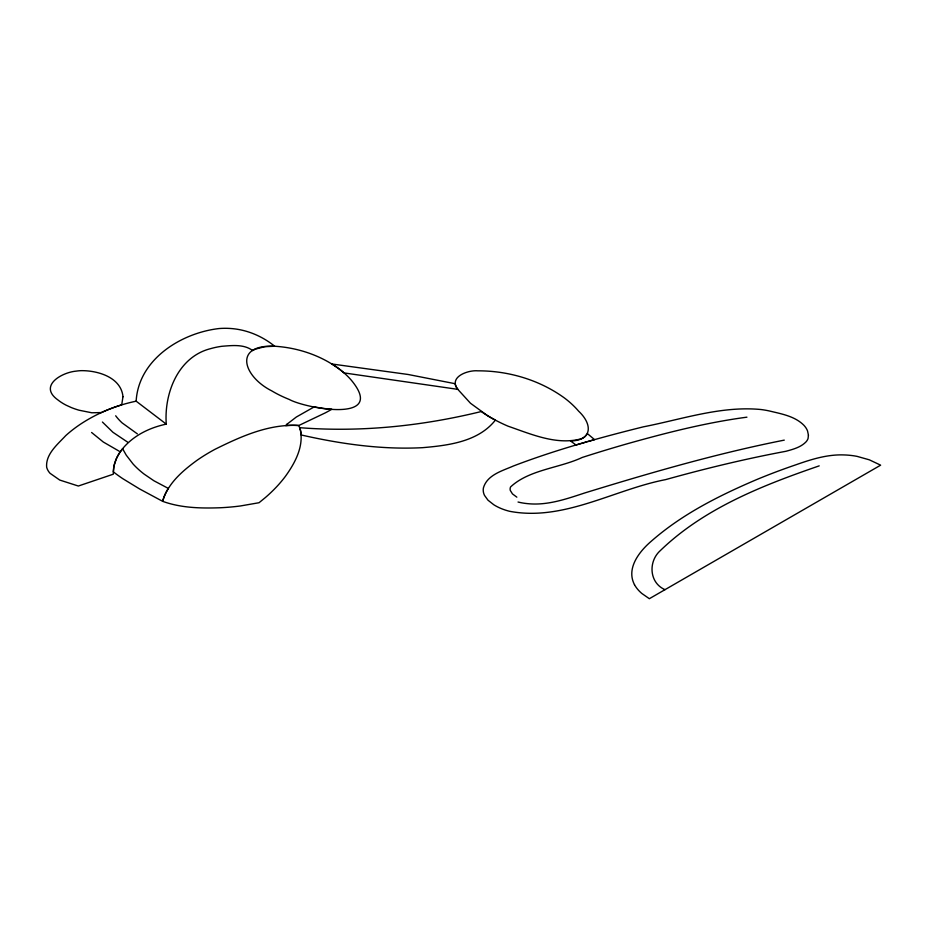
<?xml version="1.0" encoding="UTF-8"?>
<svg xmlns="http://www.w3.org/2000/svg" width="927" height="927" viewBox="0 0 927 927"><rect width="100%" height="100%" fill="white"/><g stroke="black" fill="none" stroke-linecap="round" stroke-linejoin="round"><path stroke-width="1.39" d="M586.351 441.97L575.991 445.006L570.522 440.962C591.611 440.719 593.407 425.018 578.575 411.113A137.045 79.119 0 0 0 564.508 398.031C539.595 379.931 508.448 370.707 477.753 370.835C468.031 369.919 448.17 376.941 457.811 389.352A30.776 17.775 0 0 1 455.076 383.697L408.065 374.473L331.901 363.998A117.845 68.042 0 0 1 338.251 368.286A119.815 69.166 0 0 1 351.507 380.418C387.138 423.662 305.62 408.506 289.247 399.444A114.647 66.188 0 0 1 271.785 390.893C243.013 376.408 232.932 344.323 274.693 346.235L264.798 346.698L255.713 349.05A22.422 12.943 0 0 0 252.677 350.58C244.056 343.998 232.017 345.493 221.854 346.292A51.101 29.502 0 0 0 210.684 348.622C178.054 356.791 163.986 393.384 166.269 424.126L136.153 401.182C138.494 359.409 181.101 332.874 219.201 328.529A44.786 25.863 0 0 1 235.087 328.934C249.595 330.823 263.361 337.057 274.693 346.235C297.324 347.671 319.769 355.006 338.251 368.286A119.664 69.085 0 0 1 344.033 372.909L457.811 389.352L470.476 403.245L487.544 415.667A159.571 92.132 0 0 0 508.031 426.177C530.962 434.056 556.745 445.563 581.252 438.784A17.01 9.826 0 0 0 585.007 436.571L587.486 433.685L594.566 439.63L587.521 441.634M819.213 465.864C762.481 485.389 704.022 508.32 660.198 550.719C648.124 561.577 649.178 582.886 665.007 589.665M166.269 424.126C150.128 427.521 134.357 435.064 123.43 447.706A101.46 58.575 0 0 0 116.304 458.853L113.812 466.548L113.268 474.207L78.331 486.026L59.745 480.059L50.07 473.315A32.213 18.598 0 0 1 46.651 467.15C45.539 454.114 57.659 444.334 65.701 435.655A168.459 97.254 0 0 1 81.344 423.604C97.995 412.77 116.721 405.215 136.153 401.182M784.277 440.128C716.675 453.488 650.43 472.793 584.601 493.002C566.304 499.016 547.359 505.678 527.764 503.662A41.576 24.009 0 0 1 518.042 502.028M746.93 417.173C706.444 422.538 666.78 432.677 627.521 443.697A1023.211 590.742 0 0 0 582.202 457.463C559.653 468.1 529.108 469.583 510.58 486.942A14.994 8.656 0 0 0 510.313 490.464L512.469 493.906L516.837 497.162M119.293 451.252L103.326 442.04L91.588 432.48M127.729 442.214L112.967 432.306L102.422 422.04M137.358 433.871L122.121 422.897A91.425 52.781 0 0 1 115.678 415.783M122.596 448.714L126.246 455.157L133.024 463.952A127.949 73.87 0 0 0 144.195 474.149L153.928 480.777L168.332 488.413L167.822 489.247A118.934 68.668 0 0 0 165.574 493.338A105.62 60.973 0 0 0 163.847 497.37A92.967 53.673 0 0 0 162.654 501.333C181.194 508.077 201.321 508.448 220.811 507.729A147.289 85.029 0 0 0 240.475 505.957L259.039 502.724L265.331 497.579A230.499 133.082 0 0 0 285.435 476.304C295.11 462.886 304.265 445.991 300.116 428.958A64.311 37.126 0 0 0 299.699 427.683C360.557 432.457 421.982 426.061 481.194 411.553A159.015 91.808 0 0 0 495.377 420.128C478.274 441.808 448.297 445.447 422.596 447.671C381.762 449.815 340.916 443.987 301.171 434.96A80.568 46.512 0 0 0 300.139 428.958M634.485 584.67C625.876 568.309 639.526 551.217 651.519 541.02C682.226 514.103 719.213 495.563 756.525 479.641A512.26 295.748 0 0 1 795.748 464.844C811.171 459.41 827.197 454.334 843.767 454.925A48.598 28.053 0 0 1 857 456.351L869.306 459.815L880.65 465.169L649.352 598.703L641.832 593.465A57.822 33.384 0 0 1 634.485 584.67M300.116 428.958L298.795 425.516C269.085 423.709 240.985 436.432 215.018 449.294A200.429 115.713 0 0 0 196.698 460.545C182.422 470.997 167.59 483.639 162.665 501.333L139.618 488.958L122.665 478.599A214.149 123.639 0 0 1 115.516 473.512L113.233 471.773L113.951 465.933A100.371 57.949 0 0 1 122.631 448.714M808.425 435.157L808.054 438.506A22.515 13.001 0 0 1 806.108 441.785C800.824 447.312 793.06 449.328 785.922 451.287C745.412 458.842 705.308 468.552 665.621 479.618C613.894 489.607 563.581 521.634 509.502 511.275A46.095 26.616 0 0 1 493.79 504.752L487.996 500.198L484.497 495.377A34.276 19.791 0 0 1 483.407 487.95C487.092 474.833 502.411 470.846 513.373 466.003C555.679 449.85 599.433 437.753 643.35 426.837C682.04 419.317 721.183 405.644 761.09 409.537A57.845 33.395 0 0 1 771.924 411.576C783.199 414.23 795.493 416.768 803.941 425.331A37.358 21.564 0 0 1 807.556 430.997L808.425 435.157M122.978 396.733L121.704 404.844A122.376 70.649 0 0 0 113.87 407.451A135.945 78.482 0 0 0 101.379 412.561L91.831 412.782L79.085 410.221A60.869 35.145 0 0 1 71.182 407.498L66.199 405.226A57.347 33.105 0 0 1 57.949 399.966C38.192 385.956 61.541 372.445 76.037 371.148A26.964 15.574 0 0 1 81.124 370.661C97.845 370.429 121.147 377.347 122.978 396.733M286.906 424.288L285.748 425.586A51.425 29.687 0 0 1 298.795 425.505L325.47 412.782A232.897 134.461 0 0 0 331.785 409.282A85.724 49.49 0 0 1 314.276 406.837L296.316 417.034L286.906 424.288"/></g></svg>
